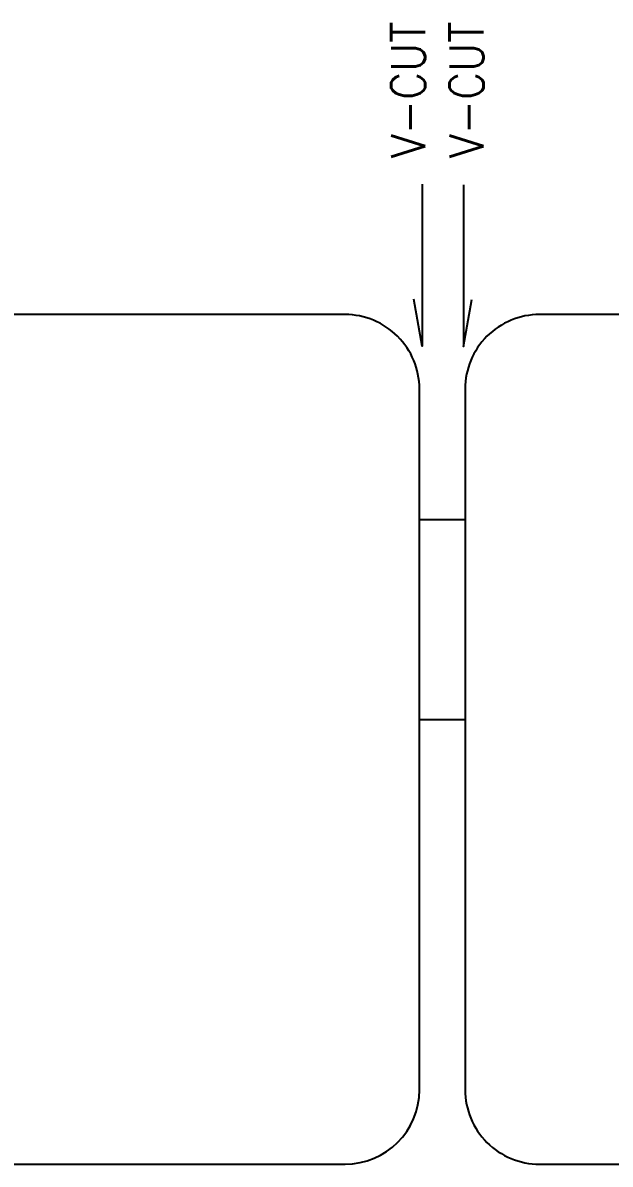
# Model space of a CAD drawing. Extents: x 24 to 162, y 5 to 143.
# Drawn here: x 65 to 92.6, y 89.1 to 142.8 of the extents above; entities that cross this region are included whole.
import ezdxf

# ---------------------------------------------------------------- set-up
doc = ezdxf.new("R2010")
doc.units = 0
doc.layers.add('BG_OUTLINE', color=7, linetype='CONTINUOUS')
doc.styles.get("Standard").update_dxf_attribs({"font": 'STANDARD'})

msp = doc.modelspace()

# ---------------------------------------------------------------- linework, layer by layer
at = {"layer": 'BG_OUTLINE'}
for points in [[(83.76031, 135.246618), (83.76031, 127.626618), (83.371182, 129.842514)], [(85.705442, 135.224266), (85.705442, 127.604266), (86.09457, 129.820162)]]:
    msp.add_lwpolyline(points, dxfattribs=at)
for points in [[(32.12973, 89.114376), (80.129634, 89.114376, 0.414205), (83.629246, 92.614242), (83.629246, 125.614176, 0.414226), (80.129634, 129.114296), (32.12973, 129.114296, 0.414268), (28.629356, 125.614176), (28.629356, 92.614242, 0.414248)], [(89.27973, 89.114376), (137.279634, 89.114376, 0.414205), (140.779246, 92.614242), (140.779246, 125.614176, 0.414226), (137.279634, 129.114296), (89.27973, 129.114296, 0.414268), (85.779356, 125.614176), (85.779356, 92.614242, 0.414248)]]:
    msp.add_lwpolyline(points, format="xyb", close=True, dxfattribs=at)
msp.add_lwpolyline([(83.629246, 110.035086), (83.629246, 119.458486), (85.779356, 119.458486), (85.779356, 110.035086)], close=True, dxfattribs=at)

# ---------------------------------------------------------------- texts
for p in [(83.894422, 136.47547), (86.649052, 136.47547)]:
    msp.add_text('V-CUT', height=1.6002, rotation=90, dxfattribs=at).set_placement(p)

doc.saveas('drawing.dxf')
